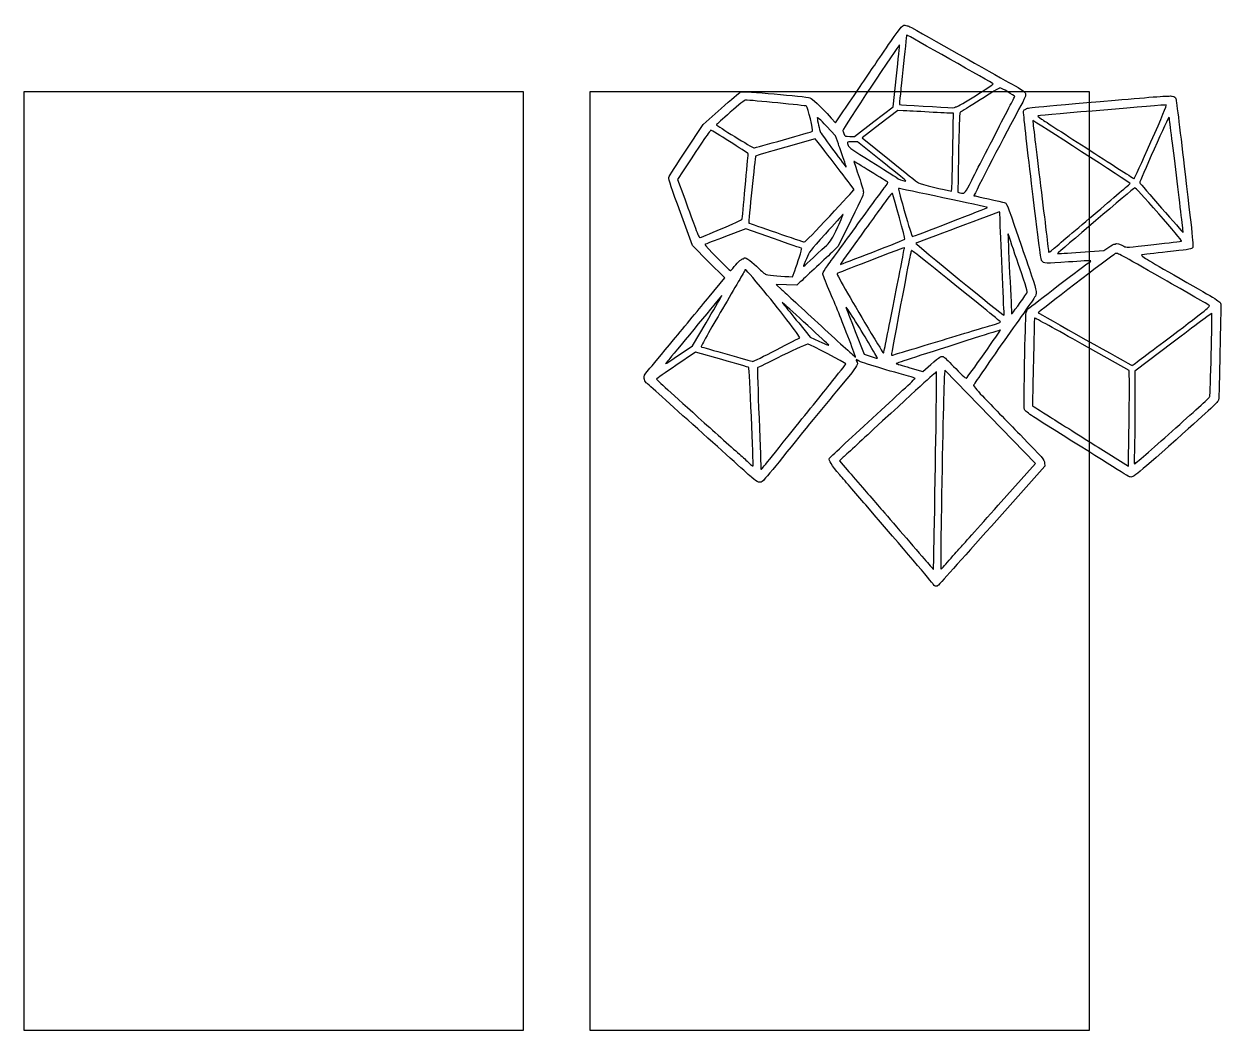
# Model space of a CAD drawing. Extents: x 10 to 201, y 85 to 422.
# Drawn here: x 10.1 to 201.1, y 261.7 to 422.3 of the extents above; entities that cross this region are included whole.
import ezdxf

# ---------------------------------------------------------------- set-up
doc = ezdxf.new("R2010")
doc.units = 0
doc.layers.add('Layer_1', color=7, linetype='CONTINUOUS')

msp = doc.modelspace()

# ---------------------------------------------------------------- linework, layer by layer
at = {"layer": 'Layer_1', "color": 7}
for points in [[(145.687804, 406.685193), (148.789804, 409.050283), (149.307994, 413.969853)], [(115.748394, 402.143293), (118.448604, 406.236803), (121.315214, 408.765613)], [(138.906744, 407.224953), (139.581534, 406.499703), (140.872904, 408.393943)], [(150.386654, 408.400993), (149.523814, 408.432293), (146.668904, 406.250563), (143.814014, 404.068823), (148.168864, 400.573143)], [(158.378204, 406.073573), (158.433404, 408.011623), (158.102314, 408.012373)], [(140.035434, 403.102663), (139.589764, 404.407783), (138.128904, 405.962473)], [(141.843484, 404.320093), (142.585804, 404.320093), (145.687804, 406.685193)], [(136.602794, 403.599193), (136.352984, 403.915333), (131.642244, 402.596423)], [(146.791604, 400.488843), (143.071944, 403.458743), (142.269484, 403.458743)], [(115.268264, 398.814903), (114.370864, 397.431923), (115.355844, 394.754223)], [(159.155644, 397.743183), (159.124844, 395.411513), (159.432464, 395.325213)], [(119.421054, 378.702853), (121.923784, 381.716353), (119.333234, 384.312443), (116.742674, 386.908513), (114.821174, 392.183273)], [(142.039654, 390.907563), (140.008464, 386.785353), (138.984254, 385.793553)], [(129.688964, 388.003823), (125.242294, 389.540573), (122.035844, 388.339153)], [(178.690874, 385.817653), (182.421754, 386.081013), (183.201374, 386.632043)], [(132.135144, 381.942293), (132.708854, 381.924793), (133.069944, 382.878493)], [(133.900254, 381.022823), (133.407184, 380.551483), (131.766054, 380.612983), (130.124914, 380.674483), (131.027744, 379.840953)], [(121.240084, 378.540953), (121.427944, 378.910103), (121.118594, 378.531033)], [(131.512564, 377.433493), (131.069214, 377.802643), (131.459224, 377.310443)], [(114.645964, 369.465933), (116.776464, 370.911793), (118.914354, 374.541803)], [(133.697844, 374.541803), (135.546464, 372.265353), (136.937844, 371.628163)], [(142.729534, 373.188233), (144.135394, 369.558223), (145.108414, 369.230333)], [(141.791264, 371.786623), (141.791264, 371.786763)], [(186.471675, 364.674513), (186.442075, 366.927713), (178.935974, 371.146903)], [(193.483985, 371.493323), (187.364935, 366.860223), (187.364565, 361.749073)], [(121.439294, 368.685883), (117.223604, 369.866063), (114.117774, 367.766953)], [(151.421794, 367.394313), (153.531384, 366.779483), (154.788894, 367.908143)], [(165.548964, 345.456983), (171.472304, 352.118443), (164.252624, 359.555153), (157.032954, 366.991863), (156.952254, 366.244713)], [(193.306745, 357.269143), (193.307025, 357.269143)], [(181.520014, 354.686743), (186.318995, 351.660133), (186.410095, 357.040733)], [(140.623764, 352.936573), (140.190904, 352.557623), (141.721084, 350.790233)], [(172.935264, 352.200263), (172.970164, 351.664963), (164.447784, 342.100213)], [(155.480134, 332.541147), (155.480184, 332.540877)]]:
    msp.add_lwpolyline(points, dxfattribs=at)
for points in [[(10.062612, 261.67482), (89.798704, 261.67482), (89.798704, 411.410912), (10.062612, 411.410912), (10.062612, 261.67482), (89.798697, 261.67482), (89.798697, 411.410908), (10.06261, 411.410908)], [(100.38213, 261.67479), (180.118219, 261.67479), (180.118219, 411.410889), (100.38213, 411.410889)], [(158.694134, 408.992153)], [(131.286524, 403.781393)], [(189.912045, 403.428733)], [(140.907084, 400.633383)], [(158.248134, 399.859493)], [(193.979875, 398.106053)], [(150.691434, 397.350983)], [(160.940254, 396.598693)], [(180.720154, 391.762013)], [(138.657094, 391.597383)], [(157.901194, 390.618363)], [(121.331374, 389.560713)], [(138.172004, 386.969923)], [(145.525164, 385.855223)], [(170.100804, 379.299563)], [(148.950224, 378.079513)], [(166.474754, 376.356713)], [(138.446104, 371.075693)], [(155.897224, 371.581193)], [(193.226325, 372.475803)], [(114.645964, 369.465933)], [(130.134204, 370.250383)], [(146.266004, 368.932303)], [(163.290734, 369.619763)], [(186.471595, 364.674513)], [(126.147404, 359.616183)], [(132.012144, 356.453333)], [(186.380545, 350.021533)], [(155.361434, 342.548583)], [(158.023224, 337.011291)]]:
    msp.add_lwpolyline(points, close=True, dxfattribs=at)
for points in [[(148.393314, 419.469313), (150.024734, 421.871053), (150.397044, 422.265263), (150.820084, 422.038863)], [(150.936254, 420.521043), (150.898054, 420.388273), (149.747064, 409.417583), (149.768724, 409.393393)], [(150.820084, 422.038863), (150.954744, 421.966763), (151.064924, 421.941563), (151.064924, 421.982763)], [(164.746634, 412.707053), (164.653134, 412.796653), (150.945324, 420.552623), (150.936254, 420.521043)], [(151.064924, 421.982763), (151.064924, 422.023963), (151.355624, 421.893063), (151.710934, 421.691873)], [(151.710934, 421.691873), (155.730254, 419.416213), (165.995074, 413.626973), (167.644354, 412.705643)], [(149.791524, 418.924053), (149.709724, 419.005853), (140.728714, 405.461613), (140.728714, 405.256523)], [(145.834554, 415.702413), (146.386234, 416.514543), (147.537664, 418.209643), (148.393314, 419.469313)], [(149.307994, 413.969853), (149.592984, 416.675603), (149.810584, 418.904993), (149.791524, 418.924053)], [(143.497894, 412.256993), (144.231384, 413.339843), (145.282874, 414.890273), (145.834554, 415.702413)], [(158.867924, 409.044663), (159.068794, 408.967563), (164.874514, 412.584503), (164.746634, 412.707053)], [(167.644354, 412.705643), (169.380924, 411.735533), (169.787604, 411.456823), (169.888364, 411.167783)], [(121.315214, 408.765613), (122.891864, 410.156453), (124.292334, 411.353543), (124.427384, 411.425823)], [(124.427384, 411.425823), (124.706264, 411.575073), (134.792714, 410.705853), (135.503304, 410.471333)], [(140.872904, 408.393943), (141.583154, 409.435773), (142.764394, 411.174133), (143.497894, 412.256993)], [(165.810244, 412.072303), (165.754944, 412.072303), (164.342464, 411.208383), (162.671494, 410.152483)], [(168.169044, 410.700443), (168.169044, 410.812373), (166.002624, 412.072303), (165.810244, 412.072303)], [(169.888364, 411.167783), (169.999654, 410.848523), (169.895364, 410.601353), (168.798814, 408.582683)], [(184.207694, 410.104973), (190.136025, 410.620183), (192.959355, 410.820703), (193.309755, 410.751413)], [(193.309755, 410.751413), (193.733635, 410.667613), (193.833775, 410.590363), (193.914695, 410.284953)], [(125.257024, 410.103133), (125.077384, 410.103373), (124.216584, 409.431933), (122.772844, 408.165433)], [(134.963644, 409.146803), (134.888444, 409.224703), (125.982684, 410.102173), (125.257024, 410.103133)], [(135.913934, 405.129413), (136.046444, 405.248163), (135.176424, 408.926193), (134.963644, 409.146803)], [(135.503304, 410.471333), (135.874324, 410.348883), (136.992594, 409.282213), (138.906744, 407.224953)], [(149.768724, 409.393393), (149.794924, 409.363993), (157.023784, 408.934053), (158.232694, 408.889863)], [(158.232694, 408.889863), (158.486484, 408.879863), (158.694134, 408.926563), (158.694134, 408.992153)], [(158.694134, 408.992163), (158.694134, 409.057763), (158.772334, 409.081263), (158.867924, 409.044663)], [(162.671494, 410.152483), (161.000524, 409.096583), (159.566794, 408.207123), (159.485404, 408.175883)], [(165.763474, 405.981273), (166.632454, 407.673233), (167.529204, 409.401873), (167.756244, 409.822703)], [(167.756244, 409.822703), (167.983284, 410.243553), (168.169044, 410.638533), (168.169044, 410.700443)], [(170.035294, 408.746143), (170.078694, 408.872073), (170.633524, 408.925273), (184.207694, 410.104973)], [(192.360685, 409.339943), (192.230645, 409.369343), (172.762364, 407.720863), (171.922024, 407.609243)], [(189.912045, 403.428733), (191.661395, 407.368423), (192.468005, 409.315633), (192.360685, 409.339943)], [(193.914695, 410.284953), (193.967995, 410.083663), (194.623835, 404.691273), (195.372035, 398.301883)], [(122.772844, 408.165433), (121.557754, 407.099493), (120.561704, 406.199703), (120.559424, 406.165853)], [(138.128904, 405.962473), (137.143104, 407.011593), (136.668024, 407.440123), (136.668024, 407.280253)], [(136.668024, 407.280253), (136.668024, 406.883023), (137.034604, 405.273523), (137.200854, 404.940733)], [(154.510364, 408.191443), (152.716894, 408.289443), (150.861224, 408.383793), (150.386654, 408.400993)], [(158.102314, 408.012373), (157.920194, 408.012753), (156.303834, 408.093373), (154.510364, 408.191443)], [(159.485404, 408.175883), (159.342294, 408.120883), (159.257344, 405.433383), (159.155644, 397.743183)], [(168.798814, 408.582683), (167.132364, 405.515233), (161.600094, 394.845343), (161.676094, 394.845343)], [(170.872334, 396.807033), (170.121854, 402.995713), (169.539894, 408.186923), (169.579074, 408.343043)], [(169.579074, 408.343043), (169.618274, 408.499163), (169.727714, 408.626903), (169.822294, 408.626903)], [(169.822294, 408.626903), (169.916894, 408.626903), (170.012734, 408.680603), (170.035294, 408.746143)], [(171.922024, 407.609243), (171.739334, 407.584943), (171.882024, 407.443873), (172.475754, 407.061603)], [(172.475754, 407.061603), (172.915654, 406.778383), (176.404144, 404.528013), (180.227944, 402.060783)], [(192.822385, 407.389703), (192.792685, 407.487603), (191.716145, 405.197293), (190.430075, 402.300293)], [(193.979875, 398.106053), (193.372955, 403.114233), (192.852095, 407.291863), (192.822385, 407.389703)], [(119.697344, 405.304503), (119.578714, 405.304503), (117.559894, 402.346523), (115.268264, 398.814903)], [(125.612864, 401.570033), (125.496184, 401.742033), (119.853174, 405.304503), (119.697344, 405.304503)], [(120.559424, 406.165853), (120.552424, 406.069853), (126.373834, 402.489203), (126.549054, 402.481333)], [(131.286524, 403.781393), (133.806444, 404.500273), (135.888784, 405.106873), (135.913934, 405.129413)], [(140.728714, 405.256523), (140.728714, 405.231823), (140.812514, 405.010933), (140.914934, 404.765793)], [(158.248174, 399.859503), (158.289274, 402.211313), (158.347774, 405.007643), (158.378204, 406.073573)], [(162.913364, 400.443993), (163.611944, 401.797563), (164.894494, 404.289333), (165.763474, 405.981273)], [(171.047174, 406.856563), (171.039174, 406.849563), (171.604454, 402.163663), (172.302074, 396.444873)], [(186.594415, 396.797813), (186.618115, 396.860613), (171.093724, 406.904493), (171.047174, 406.856563)], [(126.549054, 402.481333), (126.634754, 402.478333), (128.766604, 403.062513), (131.286524, 403.781393)], [(142.542924, 395.811873), (142.565724, 395.872073), (138.584884, 401.090753), (136.602794, 403.599193)], [(137.200854, 404.940733), (137.400274, 404.541583), (141.235994, 399.372143), (141.291534, 399.427673)], [(140.907084, 400.633383), (140.672784, 401.273683), (140.280544, 402.384853), (140.035434, 403.102663)], [(140.914934, 404.765793), (141.099784, 404.323383), (141.106664, 404.320093), (141.843484, 404.320093)], [(142.269484, 403.458743), (141.828114, 403.458743), (141.467004, 403.411543), (141.467004, 403.353973)], [(141.467004, 403.353973), (141.467004, 403.296373), (141.527104, 403.076943), (141.600524, 402.866283)], [(187.241855, 397.564353), (187.275755, 397.558353), (188.477285, 400.197523), (189.912045, 403.428733)], [(112.973934, 397.753913), (113.014734, 397.916643), (114.263284, 399.891873), (115.748394, 402.143293)], [(125.157074, 396.198743), (125.406074, 398.939703), (125.628684, 401.242703), (125.651764, 401.316503)], [(125.651764, 401.316503), (125.674864, 401.390303), (125.656764, 401.504423), (125.612864, 401.570033)], [(131.642244, 402.596423), (129.051334, 401.871013), (126.887574, 401.228413), (126.833924, 401.168393)], [(141.600524, 402.866283), (141.714404, 402.539623), (142.252934, 402.163933), (145.261284, 400.312443)], [(180.227944, 402.060783), (184.051754, 399.593553), (187.208015, 397.570153), (187.241855, 397.564353)], [(190.430075, 402.300293), (189.143995, 399.403273), (188.108175, 396.984273), (188.128235, 396.924743)], [(126.833924, 401.168393), (126.734524, 401.057193), (125.651714, 390.552803), (125.733334, 390.491913)], [(141.291534, 399.427673), (141.314334, 399.450573), (141.141374, 399.993083), (140.907084, 400.633383)], [(142.489654, 400.333853), (142.476854, 400.323853), (142.798394, 399.375283), (143.204234, 398.226303)], [(145.158534, 398.711883), (143.703474, 399.614103), (142.502454, 400.343993), (142.489654, 400.333853)], [(145.261284, 400.312443), (147.201274, 399.118483), (148.988494, 397.984883), (149.232874, 397.793343)], [(150.691434, 397.351043), (150.592334, 397.443343), (148.837404, 398.855393), (146.791604, 400.488843)], [(148.168864, 400.573143), (150.564024, 398.650513), (152.658954, 396.988843), (152.824234, 396.880543)], [(158.095314, 395.594913), (158.138214, 395.588913), (158.206994, 397.507703), (158.248134, 399.859493)], [(160.940224, 396.598663), (161.326874, 397.360043), (162.214794, 399.090443), (162.913364, 400.443993)], [(114.821174, 392.183273), (113.476814, 395.873673), (112.921964, 397.546883), (112.973934, 397.753913)], [(143.204234, 398.226303), (143.610054, 397.077303), (143.971074, 395.888043), (144.006474, 395.583493)], [(147.920484, 397.027003), (147.856484, 397.051503), (146.613614, 397.809653), (145.158534, 398.711883)], [(149.232874, 397.793343), (149.642864, 397.472003), (150.253504, 397.221163), (150.691434, 397.194193)], [(195.061925, 388.972253), (195.073725, 388.987753), (194.586785, 393.097893), (193.979875, 398.106053)], [(195.372035, 398.301883), (196.682335, 387.112413), (196.724195, 386.677213), (196.509275, 386.478843)], [(124.668884, 391.083083), (124.688384, 391.155683), (124.908074, 393.457793), (125.157074, 396.198743)], [(138.657094, 391.597383), (140.777804, 393.871773), (142.526434, 395.768283), (142.542924, 395.811873)], [(144.006474, 395.583493), (144.067074, 395.062253), (143.951774, 394.787943), (142.039654, 390.907563)], [(143.165014, 390.353823), (145.428254, 393.467013), (147.450294, 396.232043), (147.658424, 396.498333)], [(147.658424, 396.498333), (147.866564, 396.764653), (147.984484, 397.002533), (147.920484, 397.027003)], [(149.606774, 396.005673), (149.522974, 395.934373), (151.725554, 388.323493), (151.829964, 388.323493)], [(163.818154, 392.961503), (163.748354, 393.031203), (149.658244, 396.049463), (149.606774, 396.005673)], [(150.691434, 397.194193), (150.849644, 397.184193), (150.849644, 397.204193), (150.691434, 397.350983)], [(152.824234, 396.880543), (153.041954, 396.737903), (157.176964, 395.729353), (158.095314, 395.594913)], [(159.432464, 395.325213), (160.171874, 395.117743), (160.200424, 395.141873), (160.940254, 396.598693)], [(172.499484, 384.472293), (172.327054, 384.805913), (172.334544, 384.749133), (170.872334, 396.807033)], [(172.302074, 396.444873), (172.999684, 390.726093), (173.573324, 385.971133), (173.576834, 385.878313)], [(187.312695, 396.105213), (187.103515, 395.977503), (175.079004, 385.746893), (175.013494, 385.640893)], [(180.720154, 391.762013), (183.934854, 394.488953), (186.578275, 396.755053), (186.594415, 396.797813)], [(191.175945, 391.941213), (188.736145, 394.736503), (187.410745, 396.165093), (187.312695, 396.105213)], [(188.128235, 396.924743), (188.170935, 396.797893), (195.030255, 388.930783), (195.061925, 388.972253)], [(115.355844, 394.754223), (115.897584, 393.281493), (116.664594, 391.176493), (117.060294, 390.076423)], [(147.768204, 394.239833), (147.314224, 393.610293), (145.461544, 391.047783), (143.651164, 388.545323)], [(148.654834, 395.207103), (148.616334, 395.318903), (148.288734, 394.961623), (147.768204, 394.239833)], [(150.666644, 387.928313), (150.695744, 388.015913), (148.923004, 394.429953), (148.654834, 395.207103)], [(161.676094, 394.845343), (161.771394, 394.845343), (166.175404, 393.860733), (166.504924, 393.765753)], [(166.504924, 393.765753), (166.904744, 393.650533), (166.850054, 393.784653), (168.723984, 388.323643)], [(140.749754, 391.830443), (140.620504, 391.695083), (139.366004, 390.318093), (137.961974, 388.770463)], [(139.937424, 389.861623), (140.513444, 391.079833), (140.878984, 391.965793), (140.749754, 391.830443)], [(165.768774, 392.261113), (165.640824, 392.261113), (152.476844, 387.311943), (152.399724, 387.234853)], [(157.901194, 390.618363), (161.182074, 391.880543), (163.844704, 392.934963), (163.818154, 392.961503)], [(165.831074, 391.415583), (165.831074, 391.880633), (165.803074, 392.261113), (165.768774, 392.261113)], [(174.229214, 386.256763), (174.584534, 386.557733), (177.505454, 389.035103), (180.720154, 391.762013)], [(194.825525, 387.621663), (194.861025, 387.657063), (193.218645, 389.600883), (191.175945, 391.941213)], [(117.060294, 390.076423), (117.456004, 388.976353), (117.835904, 388.097483), (117.904524, 388.123363)], [(121.331344, 389.560713), (123.147504, 390.325363), (124.649394, 391.010433), (124.668884, 391.083083)], [(125.733334, 390.491913), (125.854884, 390.401213), (134.419744, 387.485503), (134.596424, 387.474673)], [(134.596424, 387.474673), (134.715904, 387.467673), (136.406864, 389.184083), (138.657094, 391.597383)], [(138.172004, 386.969923), (138.818354, 387.579073), (138.994784, 387.868053), (139.937424, 389.861623)], [(138.289704, 383.656523), (138.707894, 384.226853), (140.901784, 387.240643), (143.165014, 390.353823)], [(151.829964, 388.323493), (151.888264, 388.323493), (154.620304, 389.356183), (157.901194, 390.618363)], [(166.474774, 376.356713), (166.354644, 378.478703), (165.831074, 390.727253), (165.831074, 391.415583)], [(117.904524, 388.123363), (117.973124, 388.149363), (119.515224, 388.796043), (121.331374, 389.560713)], [(122.035844, 388.339153), (120.272274, 387.678353), (118.791814, 387.100163), (118.745924, 387.054263)], [(134.180884, 386.421813), (134.155984, 386.446713), (132.134644, 387.158613), (129.688964, 388.003823)], [(137.961974, 388.770463), (135.446984, 385.998253), (135.402104, 385.939193), (134.931154, 384.781723)], [(143.651164, 388.545323), (140.636374, 384.378043), (140.296344, 383.893013), (140.390314, 383.893983)], [(145.525164, 385.855223), (148.332404, 386.933723), (150.646074, 387.866623), (150.666644, 387.928313)], [(167.105574, 388.777643), (167.078274, 388.750443), (167.195774, 385.891543), (167.366454, 382.424623)], [(167.239074, 388.483033), (167.192974, 388.672293), (167.132804, 388.804873), (167.105574, 388.777643)], [(168.799284, 383.852433), (167.987364, 386.210003), (167.285274, 388.293773), (167.239074, 388.483033)], [(168.723984, 388.323643), (169.107174, 387.206963), (169.914274, 384.862453), (170.517544, 383.113623)], [(118.745924, 387.054263), (118.656524, 386.964863), (122.630234, 382.909293), (122.807104, 382.909263)], [(133.069944, 382.878493), (133.526544, 384.084423), (134.240654, 386.362043), (134.180884, 386.421813)], [(134.453114, 383.551823), (134.453114, 383.503023), (136.081454, 384.999723), (138.172004, 386.969923)], [(150.576844, 386.496663), (150.571844, 386.588563), (150.813704, 386.677183), (144.604804, 384.301383)], [(148.950224, 378.079513), (149.847104, 382.664693), (150.579094, 386.452413), (150.576844, 386.496663)], [(151.747134, 386.097813), (151.622444, 386.119513), (151.482304, 385.425863), (149.645384, 375.694043)], [(163.170694, 376.959773), (153.778994, 384.538363), (151.852484, 386.079423), (151.747134, 386.097813)], [(152.399724, 387.234853), (152.330624, 387.165753), (166.278874, 375.787203), (166.446354, 375.776193)], [(173.576834, 385.878313), (173.580834, 385.780113), (173.853414, 385.938413), (174.229214, 386.256763)], [(183.201374, 386.632043), (183.630174, 386.935063), (184.050224, 387.158123), (184.134814, 387.127753)], [(184.134814, 387.127753), (184.219414, 387.097453), (184.288635, 387.129753), (184.288635, 387.200253)], [(184.288635, 387.200253), (184.288635, 387.349063), (185.009235, 387.115853), (185.589385, 386.779233)], [(185.589385, 386.779233), (185.957255, 386.565783), (186.083555, 386.573173), (190.364175, 387.058623)], [(190.364175, 387.058623), (192.782485, 387.332853), (194.790095, 387.586243), (194.825525, 387.621663)], [(196.509275, 386.478843), (196.334485, 386.317513), (195.473005, 386.186073), (192.533095, 385.872203)], [(123.174314, 383.247653), (123.783904, 384.035343), (124.535684, 384.755013), (124.748934, 384.755013)], [(124.748934, 384.755013), (124.875024, 384.755013), (124.978204, 384.803913), (124.978204, 384.863533)], [(124.978204, 384.863533), (124.978204, 385.176353), (125.946034, 384.558553), (126.944564, 383.608313)], [(134.931154, 384.781723), (134.668234, 384.135563), (134.453114, 383.582103), (134.453114, 383.551823)], [(138.984254, 385.793553), (138.420954, 385.248043), (137.157544, 384.057533), (136.176684, 383.147953)], [(144.604804, 384.301383), (142.033044, 383.317303), (139.881644, 382.468433), (139.823914, 382.415013)], [(140.390314, 383.893983), (140.407314, 383.894103), (142.717934, 384.776703), (145.525164, 385.855223)], [(170.424264, 376.875733), (170.835284, 377.248113), (179.493124, 383.852063), (180.040464, 384.210683)], [(184.233015, 385.604953), (183.486044, 385.128523), (171.868234, 376.215783), (171.922904, 376.161113)], [(176.746924, 384.268993), (173.118384, 384.003413), (172.732254, 384.021893), (172.499484, 384.472293)], [(175.013494, 385.640893), (174.984094, 385.593393), (176.638884, 385.672793), (178.690874, 385.817653)], [(180.305564, 384.472393), (180.276264, 384.501693), (178.674944, 384.410093), (176.746924, 384.268993)], [(180.040464, 384.210683), (180.215514, 384.325413), (180.334804, 384.443163), (180.305564, 384.472393)], [(191.751805, 381.639683), (184.959785, 385.518073), (184.487405, 385.767213), (184.233015, 385.604953)], [(188.460375, 385.390163), (188.186555, 385.320463), (189.062605, 384.781963), (194.570265, 381.634573)], [(192.533095, 385.872203), (190.468915, 385.651823), (188.636195, 385.434923), (188.460375, 385.390163)], [(125.099734, 382.940013), (125.098974, 382.889313), (123.501944, 380.134453), (121.550944, 376.818233)], [(122.807104, 382.909263), (122.865004, 382.909263), (123.030284, 383.061533), (123.174314, 383.247653)], [(127.622364, 380.294423), (125.588964, 382.743063), (125.104824, 383.250793), (125.099734, 382.940013)], [(126.944564, 383.608313), (127.566854, 383.016143), (128.200254, 382.450203), (128.352124, 382.350703)], [(128.352124, 382.350703), (128.602994, 382.186323), (130.362444, 381.996363), (132.135144, 381.942293)], [(136.176684, 383.147953), (135.195844, 382.238373), (134.171434, 381.282053), (133.900254, 381.022823)], [(137.529394, 382.413423), (137.529394, 382.526813), (137.871534, 383.086203), (138.289704, 383.656523)], [(138.524674, 379.881913), (137.977264, 381.160863), (137.529394, 382.300053), (137.529394, 382.413423)], [(139.823914, 382.415013), (139.725614, 382.324013), (142.584884, 377.324613), (145.276844, 372.880623)], [(167.366454, 382.424623), (167.537164, 378.957693), (167.676844, 376.064213), (167.676844, 375.994673)], [(170.100804, 379.299563), (170.260284, 379.542753), (170.146904, 379.939553), (168.799284, 383.852433)], [(170.517544, 383.113623), (171.594144, 379.992663), (171.745304, 379.323233), (171.483804, 378.834593)], [(133.863174, 372.189153), (133.982294, 372.295633), (130.385364, 376.967213), (127.622364, 380.294423)], [(199.220515, 377.339423), (199.098775, 377.428423), (195.737845, 379.363563), (191.751805, 381.639683)], [(194.570265, 381.634573), (200.748505, 378.103973), (201.001565, 377.945243), (201.044495, 377.573903)], [(121.118594, 378.531033), (120.448584, 377.709983), (113.465154, 369.273313), (112.952944, 368.666113)], [(113.718984, 371.825403), (115.478624, 373.950593), (118.044544, 377.045433), (119.421054, 378.702853)], [(118.914354, 374.541803), (120.090184, 376.538293), (121.136764, 378.337903), (121.240084, 378.540953)], [(131.027744, 379.840953), (131.524304, 379.382523), (134.365144, 376.759523), (137.340724, 374.012073)], [(141.791264, 371.786763), (140.407774, 375.383653), (139.712464, 377.106753), (138.524674, 379.881913)], [(171.483804, 378.834593), (171.412004, 378.700363), (169.160494, 375.478533), (166.480554, 371.674973)], [(167.676844, 375.994673), (167.676844, 375.891083), (169.458834, 378.320653), (170.100804, 379.299563)], [(121.550944, 376.818233), (119.568134, 373.447953), (118.062824, 370.764203), (118.137794, 370.733073)], [(131.459224, 377.310443), (131.673724, 377.039723), (132.681104, 375.793833), (133.697844, 374.541803)], [(135.142564, 374.121213), (133.389904, 375.739933), (131.756394, 377.230453), (131.512564, 377.433493)], [(144.833384, 371.424083), (143.487344, 373.717533), (141.123624, 377.408963), (141.261174, 377.002813)], [(141.261174, 377.002813), (141.295574, 376.901243), (141.956334, 375.184743), (142.729534, 373.188233)], [(147.254184, 369.746713), (147.290184, 369.744713), (148.053324, 373.494323), (148.950224, 378.079513)], [(165.922414, 374.683333), (165.905914, 374.727333), (164.667744, 375.751743), (163.170694, 376.959773)], [(166.446354, 375.776193), (166.480254, 375.774193), (166.492954, 376.035203), (166.474754, 376.356713)], [(169.965494, 375.870353), (170.020994, 376.399293), (170.107464, 376.588723), (170.424264, 376.875733)], [(193.226325, 372.475803), (198.808795, 376.698693), (199.419315, 377.194063), (199.220515, 377.339423)], [(201.044495, 377.573903), (201.105395, 377.046893), (200.794135, 362.767373), (200.710885, 362.270373)], [(149.645384, 375.694043), (148.403094, 369.112503), (148.448564, 369.373653), (148.544934, 369.373653)], [(164.568854, 374.196023), (165.329714, 374.420033), (165.938814, 374.639323), (165.922414, 374.683333)], [(169.753494, 368.056543), (169.832494, 371.995683), (169.927864, 375.511893), (169.965494, 375.870353)], [(171.359474, 375.329383), (171.320774, 375.309283), (171.277274, 374.417723), (171.262874, 373.348353)], [(178.935974, 371.146903), (174.807614, 373.467453), (171.398194, 375.349583), (171.359474, 375.329383)], [(171.922904, 376.161113), (172.047664, 376.036363), (186.812445, 367.774043), (186.910635, 367.774043)], [(199.639005, 376.090453), (199.619205, 376.110253), (196.849465, 374.041543), (193.483985, 371.493323)], [(199.320975, 362.775673), (199.400475, 363.029623), (199.710695, 376.018783), (199.639005, 376.090453)], [(138.446104, 371.075693), (138.381804, 371.131993), (136.895214, 372.502483), (135.142564, 374.121213)], [(137.340724, 374.012073), (140.316314, 371.264623), (142.768074, 369.033913), (142.789084, 369.054923)], [(145.276844, 372.880623), (146.973144, 370.080293), (147.180874, 369.751063), (147.254184, 369.746713)], [(155.897224, 371.581193), (159.905764, 372.795343), (163.808004, 373.972023), (164.568854, 374.196023)], [(165.905514, 373.400173), (165.890914, 373.415373), (163.999314, 372.828883), (161.702034, 372.097223)], [(163.290734, 369.619763), (164.743494, 371.683933), (165.920134, 373.385113), (165.905514, 373.400173)], [(171.262874, 373.348353), (171.248474, 372.278973), (171.182374, 369.139223), (171.115994, 366.371133)], [(109.743224, 367.037183), (110.170264, 367.545533), (111.959354, 369.700223), (113.718984, 371.825403)], [(118.137794, 370.733073), (118.318844, 370.657973), (126.240774, 368.417503), (126.381154, 368.401723)], [(130.134204, 370.250383), (132.137384, 371.274013), (133.815404, 372.146443), (133.863174, 372.189153)], [(135.217454, 371.176953), (135.087494, 371.210953), (133.357514, 370.435283), (131.071094, 369.317863)], [(141.218454, 368.000483), (141.215454, 368.093183), (135.557764, 371.087973), (135.217454, 371.176953)], [(136.937844, 371.628163), (138.293724, 371.007243), (138.690024, 370.862083), (138.446104, 371.075693)], [(142.789084, 369.054923), (142.810084, 369.075823), (142.361074, 370.305193), (141.791264, 371.786623)], [(146.266004, 368.932303), (146.266004, 368.960203), (145.621334, 370.081553), (144.833384, 371.424083)], [(148.544934, 369.373653), (148.580134, 369.373653), (151.888674, 370.367063), (155.897224, 371.581193)], [(161.702034, 372.097223), (153.426394, 369.461513), (149.226204, 368.095153), (149.268804, 368.052543)], [(166.480554, 371.674973), (163.800604, 367.871423), (161.602934, 364.669183), (161.596844, 364.558883)], [(186.910635, 367.774043), (186.965735, 367.774043), (189.807785, 369.889833), (193.226325, 372.475803)], [(112.461714, 368.020103), (112.491214, 368.020103), (113.474184, 368.670723), (114.645964, 369.465933)], [(126.381154, 368.401723), (126.442154, 368.394723), (128.131044, 369.226763), (130.134204, 370.250383)], [(131.071094, 369.317863), (128.913224, 368.263293), (127.128914, 367.381663), (127.105944, 367.358703)], [(143.118264, 368.566543), (143.030364, 368.686883), (142.935744, 368.722223), (142.891864, 368.651343)], [(145.108414, 369.230333), (146.135554, 368.884183), (146.266004, 368.850613), (146.266004, 368.932303)], [(154.788894, 367.908143), (156.273414, 369.240613), (156.481554, 369.359323), (156.874084, 369.097443)], [(156.874084, 369.097443), (157.029134, 368.994063), (157.875844, 368.166523), (158.755654, 367.258583)], [(160.502344, 365.737253), (160.583144, 365.808453), (161.837974, 367.555583), (163.290734, 369.619763)], [(109.031864, 365.688863), (108.973364, 366.070273), (109.044764, 366.205863), (109.743224, 367.037183)], [(114.117774, 367.766953), (112.409554, 366.612443), (111.011924, 365.627153), (111.011924, 365.577423)], [(112.952944, 368.666113), (112.653224, 368.310813), (112.432164, 368.020103), (112.461714, 368.020103)], [(125.739554, 367.424513), (125.692954, 367.469113), (123.757914, 368.036783), (121.439294, 368.685883)], [(126.147404, 359.616183), (125.969604, 363.866103), (125.786074, 367.379853), (125.739554, 367.424513)], [(127.105944, 367.358703), (127.083044, 367.335703), (127.203944, 363.725263), (127.374754, 359.335463)], [(138.614004, 364.678103), (140.047804, 366.460783), (141.219804, 367.955843), (141.218454, 368.000483)], [(143.066624, 368.014713), (143.066624, 367.725833), (142.523894, 367.002923), (140.323794, 364.361203)], [(142.891864, 368.651343), (142.850364, 368.584243), (142.872764, 368.494643), (142.941564, 368.452133)], [(142.941564, 368.452133), (143.010364, 368.409533), (143.066624, 368.212773), (143.066624, 368.014713)], [(151.218764, 366.044933), (147.306224, 367.122433), (143.251234, 368.384713), (143.118264, 368.566543)], [(149.268804, 368.052543), (149.292704, 368.028643), (150.261504, 367.732483), (151.421794, 367.394313)], [(158.755654, 367.258583), (159.935064, 366.041503), (160.393944, 365.641813), (160.502344, 365.737253)], [(169.805094, 360.596663), (169.628384, 360.866343), (169.623514, 361.570993), (169.753494, 368.056543)], [(109.377624, 364.998563), (109.223254, 365.144993), (109.067664, 365.455633), (109.031864, 365.688863)], [(117.595104, 357.617453), (113.229864, 361.530633), (109.532004, 364.852133), (109.377624, 364.998563)], [(111.011924, 365.577423), (111.011924, 365.501423), (113.321714, 363.391483), (118.641094, 358.608503)], [(145.474424, 359.345013), (149.224494, 362.796593), (152.293344, 365.649363), (152.294094, 365.684513)], [(155.711794, 366.736673), (155.665094, 366.783373), (153.709584, 364.999233), (145.654044, 357.560773)], [(152.294094, 365.684513), (152.294844, 365.719613), (151.810934, 365.881843), (151.218764, 366.044933)], [(155.361434, 342.548583), (155.595074, 355.386083), (155.758804, 366.689663), (155.711794, 366.736673)], [(156.952254, 366.244713), (156.868754, 365.471413), (156.678704, 356.953643), (156.475874, 344.886533)], [(171.115994, 366.371133), (171.049594, 363.603043), (171.010024, 361.324643), (171.027994, 361.307993)], [(140.323794, 364.361203), (137.216024, 360.629653), (134.956214, 357.860373), (131.109034, 353.069003)], [(132.012144, 356.453333), (134.209374, 359.194283), (137.180214, 362.895443), (138.614004, 364.678103)], [(161.596844, 364.558883), (161.590844, 364.448543), (162.388674, 363.532593), (163.370014, 362.523323)], [(186.410095, 357.040733), (186.460195, 360.000063), (186.487895, 363.435253), (186.471595, 364.674513)], [(163.370014, 362.523323), (164.351334, 361.514053), (166.897114, 358.898943), (169.027294, 356.711923)], [(171.027994, 361.307993), (171.045994, 361.291293), (172.334264, 360.475753), (173.890854, 359.495543)], [(187.364565, 361.749073), (187.364315, 358.937943), (187.327865, 355.599693), (187.283565, 354.330733)], [(193.307025, 357.269143), (196.569805, 360.154223), (199.276075, 362.632173), (199.320975, 362.775673)], [(200.710885, 362.270373), (200.653785, 361.929673), (199.690825, 361.025603), (193.928005, 355.902493)], [(126.431974, 351.740933), (126.453274, 351.822433), (126.325174, 355.366253), (126.147404, 359.616183)], [(127.374754, 359.335463), (127.545564, 354.945653), (127.685314, 351.298973), (127.685314, 351.231703)], [(138.604374, 352.946363), (138.632874, 353.014063), (141.724354, 355.893443), (145.474424, 359.345013)], [(171.453374, 359.381253), (170.654144, 359.885913), (169.912424, 360.432853), (169.805094, 360.596663)], [(186.380575, 350.021513), (186.229965, 350.079013), (179.830644, 354.091523), (171.453374, 359.381253)], [(173.890854, 359.495543), (175.447454, 358.515353), (178.880574, 356.351373), (181.520014, 354.686743)], [(126.214224, 349.863313), (125.838934, 350.214913), (121.960324, 353.704273), (117.595104, 357.617453)], [(118.641094, 358.608503), (120.870144, 356.604193), (123.747554, 354.025713), (124.670234, 353.205703)], [(145.654044, 357.560773), (143.125444, 355.225893), (140.861824, 353.145003), (140.623764, 352.936573)], [(187.288565, 352.023533), (187.335765, 352.023533), (190.043975, 354.384043), (193.306745, 357.269143)], [(127.685314, 351.231703), (127.685314, 351.054433), (127.652614, 351.015023), (132.012144, 356.453333)], [(169.027294, 356.711923), (172.808444, 352.829903), (172.901174, 352.722873), (172.935264, 352.200263)], [(193.928005, 355.902493), (187.049835, 349.787813), (187.031165, 349.773293), (186.380545, 350.021533)], [(187.283565, 354.330733), (187.239265, 353.061773), (187.241565, 352.023533), (187.288565, 352.023533)], [(124.670234, 353.205703), (125.211444, 352.724673), (125.820554, 352.164993), (126.023774, 351.961963)], [(126.023774, 351.961963), (126.240084, 351.745863), (126.409324, 351.654223), (126.431974, 351.740933)], [(131.109034, 353.069003), (129.642064, 351.241993), (128.276644, 349.589373), (128.074774, 349.396533)], [(140.277474, 350.286143), (138.894834, 351.896933), (138.456284, 352.594233), (138.604374, 352.946363)], [(128.074774, 349.396533), (127.569364, 348.913683), (127.102974, 349.030703), (126.214224, 349.863313)], [(144.715964, 345.132643), (143.110204, 346.993783), (141.112894, 349.312853), (140.277474, 350.286143)], [(141.721084, 350.790233), (142.562674, 349.818193), (143.802034, 348.382903), (144.475224, 347.600713)], [(144.475224, 347.600713), (145.148414, 346.818543), (146.200504, 345.601173), (146.813194, 344.895463)], [(155.172544, 332.822487), (155.064524, 333.050817), (150.267394, 338.698303), (144.715964, 345.132643)], [(146.813194, 344.895463), (147.425884, 344.189733), (149.027644, 342.334753), (150.372634, 340.773253)], [(156.475874, 344.886533), (156.331674, 336.308227), (156.329394, 335.085497), (156.457774, 335.233207)], [(159.556354, 338.733993), (159.594554, 338.767893), (162.291134, 341.793173), (165.548964, 345.456983)], [(155.207684, 335.206607), (155.218684, 335.217607), (155.288184, 338.521743), (155.361434, 342.548583)], [(164.447784, 342.100213), (159.760474, 336.839594), (155.870034, 332.524927), (155.802364, 332.512047)], [(150.372634, 340.773253), (151.717634, 339.211753), (153.351134, 337.315871), (154.002634, 336.560164)], [(158.023304, 337.011291), (158.828374, 337.924933), (159.518244, 338.700153), (159.556354, 338.733993)], [(154.002634, 336.560164), (154.654144, 335.804457), (155.196404, 335.195347), (155.207684, 335.206607)], [(156.457774, 335.233207), (156.513774, 335.297507), (157.218154, 336.097637), (158.023224, 337.011291)], [(155.480184, 332.540877), (155.370694, 332.569777), (155.232204, 332.696417), (155.172544, 332.822487)], [(155.802364, 332.512047), (155.734664, 332.499147), (155.589684, 332.512167), (155.480134, 332.541147)]]:
    msp.add_open_spline(points, degree=3, dxfattribs=at)

doc.saveas('drawing.dxf')
